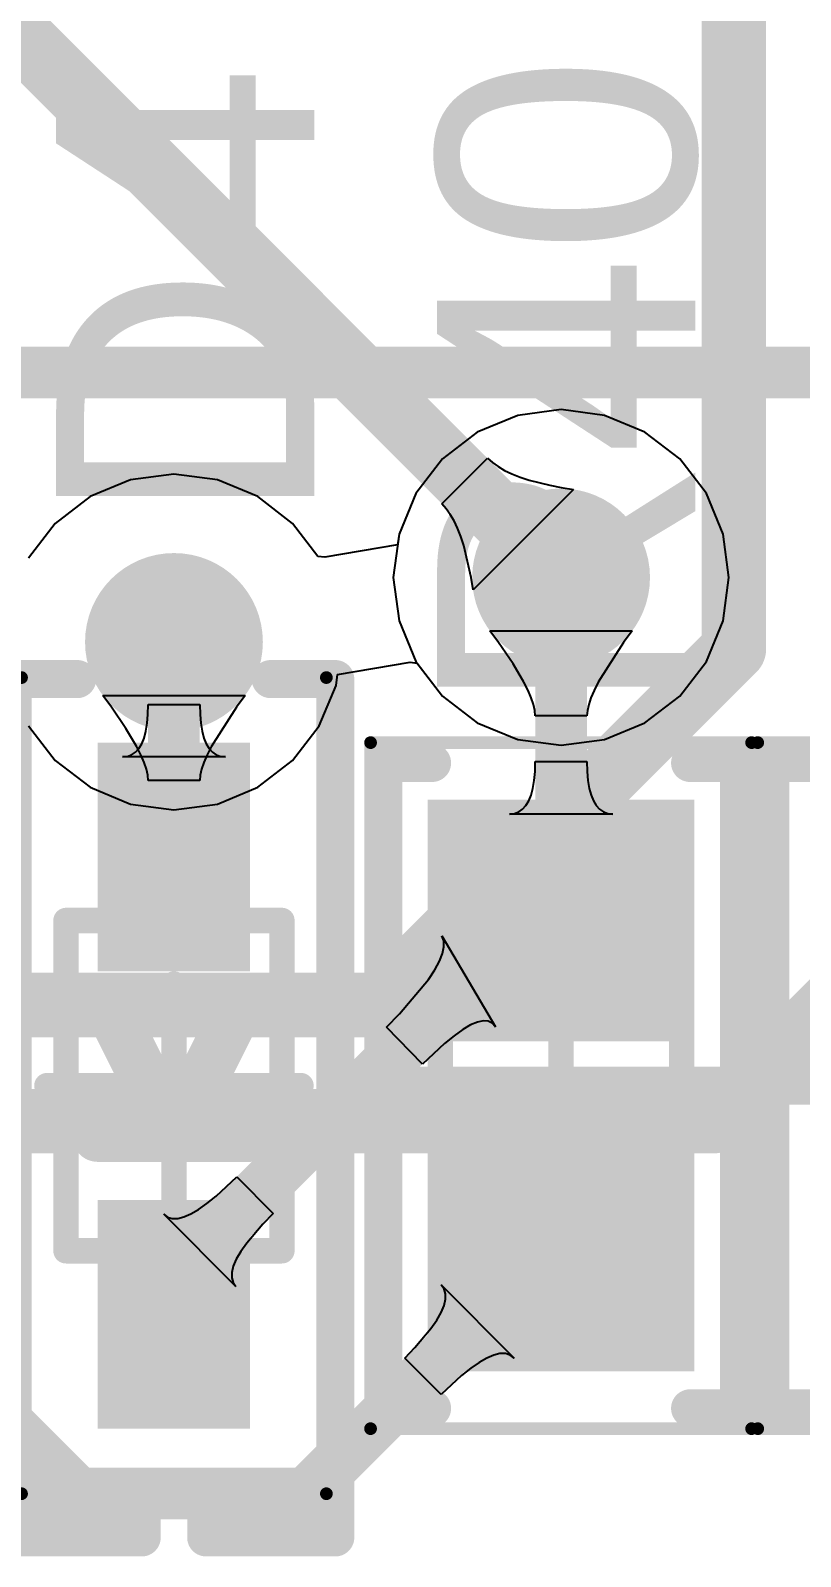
# Model space of a CAD drawing. Header units: inches. Extents: x -0.01 to 3.94, y -0.06 to 4.68.
# Drawn here: x 2.3478 to 2.4671, y 0.5883 to 0.8247 of the extents above; entities that cross this region are included whole.
import ezdxf

# ---------------------------------------------------------------- set-up
doc = ezdxf.new("R2010")
doc.units = ezdxf.units.IN
doc.header["$MEASUREMENT"] = 0
for name, color, linetype in [('Bottom Layer', 5, 'Continuous'), ('Int1 -GND)', 16, 'Continuous'), ('Int2 -PWR)', 76, 'Continuous'), ('Top 3D Body', 56, 'Continuous'), ('Top Courtyard', 56, 'Continuous'), ('Top Layer', 1, 'Continuous'), ('Top Overlay', 2, 'Continuous'), ('Top Paste', 8, 'Continuous'), ('Top Solder', 216, 'Continuous'), ('Via Holes', 16, 'Continuous')]:
    doc.layers.add(name, color=color, linetype=linetype)
doc.styles.add('Arial', font='', dxfattribs={"height": 0.2})
doc.styles.get('Arial').set_extended_font_data('Arial')

# ---------------------------------------------------------------- blocks, each defined once
blk = doc.blocks.new('RES_0603_1608_514')
at = {"layer": 'Top Layer'}
for points in [[(-0.0423224, -0.0187007), (-0.0423224, 0.0187009), (-0.008857800000000002, 0.0187009), (-0.008857799999999997, -0.0187007)], [(0.008857600000000004, -0.0187007), (0.008857599999999997, 0.0187009), (0.0423222, 0.0187009), (0.0423222, -0.0187007)]]:
    blk.add_hatch(color=1, dxfattribs=at).paths.add_polyline_path(points)
at = {"layer": 'Top Paste'}
for points in [[(-0.0423224, -0.0187007), (-0.0423224, 0.0187009), (-0.008857800000000002, 0.0187009), (-0.008857799999999997, -0.0187007)], [(0.008857600000000004, -0.0187007), (0.008857599999999997, 0.0187009), (0.0423222, 0.0187009), (0.0423222, -0.0187007)]]:
    blk.add_hatch(color=8, dxfattribs=at).paths.add_polyline_path(points)
at = {"layer": 'Top Solder'}
for points in [[(-0.0442909, -0.0206692), (-0.0442909, 0.0206694), (-0.006889300000000003, 0.0206694), (-0.006889299999999998, -0.0206692)], [(0.006889100000000003, -0.0206692), (0.006889099999999997, 0.0206694), (0.0442907, 0.0206694), (0.0442907, -0.0206692)]]:
    blk.add_hatch(color=216, dxfattribs=at).paths.add_polyline_path(points)
at = {"layer": 'Top 3D Body'}
for points in [[(0.0344479, 0.0187001, 0.003937, 0.003937, 0), (-0.0344481, 0.0187001, 0.003937, 0.003937, 0)], [(-0.0344481, -0.0186999, 0.003937, 0.003937, 0), (-0.0344481, 0.0187001, 0.003937, 0.003937, 0)], [(0.0344479, -0.0186999, 0.003937, 0.003937, 0), (0.0344479, 0.0187001, 0.003937, 0.003937, 0)], [(0.0344479, -0.0186999, 0.003937, 0.003937, 0), (-0.0344481, -0.0186999, 0.003937, 0.003937, 0)]]:
    blk.add_lwpolyline(points, format="xyseb", dxfattribs=at)
for points in [[(-0.0354323, 0.0187001, 0.0019685, 0.0019685, 1), (-0.0334639, 0.0187001, 0.0019685, 0.0019685, 1)], [(-0.0354323, 0.0187001, 0.0019685, 0.0019685, 1), (-0.0334639, 0.0187001, 0.0019685, 0.0019685, 1)], [(0.0334637, 0.0187001, 0.0019685, 0.0019685, 1), (0.0354321, 0.0187001, 0.0019685, 0.0019685, 1)], [(0.0334637, 0.0187001, 0.0019685, 0.0019685, 1), (0.0354321, 0.0187001, 0.0019685, 0.0019685, 1)], [(-0.0354323, -0.0186999, 0.0019685, 0.0019685, 1), (-0.0334639, -0.0186999, 0.0019685, 0.0019685, 1)], [(-0.0354323, -0.0186999, 0.0019685, 0.0019685, 1), (-0.0334639, -0.0186999, 0.0019685, 0.0019685, 1)], [(0.0334637, -0.0186999, 0.0019685, 0.0019685, 1), (0.0354321, -0.0186999, 0.0019685, 0.0019685, 1)], [(0.0334637, -0.0186999, 0.0019685, 0.0019685, 1), (0.0354321, -0.0186999, 0.0019685, 0.0019685, 1)]]:
    blk.add_lwpolyline(points, format="xyseb", close=True, dxfattribs=at)
at = {"layer": 'Top Courtyard'}
for points in [[(0.0531499, 0.0295281, 0.0019685, 0.0019685, 0), (-0.0531501, 0.0295281, 0.0019685, 0.0019685, 0)], [(-0.0531501, -0.0295279, 0.0019685, 0.0019685, 0), (-0.0531501, 0.0295281, 0.0019685, 0.0019685, 0)], [(0.0531499, -0.0295279, 0.0019685, 0.0019685, 0), (0.0531499, 0.0295281, 0.0019685, 0.0019685, 0)], [(-1e-07, -0.0186999, 0.003937, 0.003937, 0), (-1e-07, 0.0187001, 0.003937, 0.003937, 0)], [(0.0186999, 1e-07, 0.003937, 0.003937, 0), (-0.0187001, 1e-07, 0.003937, 0.003937, 0)], [(0.0531499, -0.0295279, 0.0019685, 0.0019685, 0), (-0.0531501, -0.0295279, 0.0019685, 0.0019685, 0)]]:
    blk.add_lwpolyline(points, format="xyseb", dxfattribs=at)
for points in [[(-0.0536422, 0.0295281, 0.0009842, 0.0009842, 1), (-0.052658, 0.0295281, 0.0009842, 0.0009842, 1)], [(-0.0536422, 0.0295281, 0.0009842, 0.0009842, 1), (-0.052658, 0.0295281, 0.0009842, 0.0009842, 1)], [(0.0526578, 0.0295281, 0.0009842, 0.0009842, 1), (0.053642, 0.0295281, 0.0009842, 0.0009842, 1)], [(0.0526578, 0.0295281, 0.0009842, 0.0009842, 1), (0.053642, 0.0295281, 0.0009842, 0.0009842, 1)], [(-0.0009843, 0.0187001, 0.0019685, 0.0019685, 1), (0.0009841, 0.0187001, 0.0019685, 0.0019685, 1)], [(-0.0196843, 1e-07, 0.0019685, 0.0019685, 1), (-0.0177159, 1e-07, 0.0019685, 0.0019685, 1)], [(0.0177157, 1e-07, 0.0019685, 0.0019685, 1), (0.0196841, 1e-07, 0.0019685, 0.0019685, 1)], [(-0.0009843, -0.0186999, 0.0019685, 0.0019685, 1), (0.0009841, -0.0186999, 0.0019685, 0.0019685, 1)], [(-0.0536422, -0.0295279, 0.0009842, 0.0009842, 1), (-0.052658, -0.0295279, 0.0009842, 0.0009842, 1)], [(-0.0536422, -0.0295279, 0.0009842, 0.0009842, 1), (-0.052658, -0.0295279, 0.0009842, 0.0009842, 1)], [(0.0526578, -0.0295279, 0.0009842, 0.0009842, 1), (0.053642, -0.0295279, 0.0009842, 0.0009842, 1)], [(0.0526578, -0.0295279, 0.0009842, 0.0009842, 1), (0.053642, -0.0295279, 0.0009842, 0.0009842, 1)]]:
    blk.add_lwpolyline(points, format="xyseb", close=True, dxfattribs=at)
at = {"layer": 'Top Overlay'}
for points in [[(0.0499999, 0.0275601, 0.0059055, 0.0059055, 0), (-0.0500001, 0.0275601, 0.0059055, 0.0059055, 0)], [(-0.0500001, 0.0200001, 0.0059055, 0.0059055, 0), (-0.0500001, 0.0275601, 0.0059055, 0.0059055, 0)], [(-1e-07, -0.0275599, 0.0059055, 0.0059055, 0), (-1e-07, 0.0275601, 0.0059055, 0.0059055, 0)], [(0.0499999, 0.0200001, 0.0059055, 0.0059055, 0), (0.0499999, 0.0275601, 0.0059055, 0.0059055, 0)], [(-0.0500001, -0.0275599, 0.0059055, 0.0059055, 0), (-0.0500001, -0.0199999, 0.0059055, 0.0059055, 0)], [(0.0499999, -0.0275599, 0.0059055, 0.0059055, 0), (0.0499999, -0.0199999, 0.0059055, 0.0059055, 0)], [(0.0499999, -0.0275599, 0.0059055, 0.0059055, 0), (-0.0500001, -0.0275599, 0.0059055, 0.0059055, 0)]]:
    blk.add_lwpolyline(points, format="xyseb", dxfattribs=at)
for points in [[(-0.0514765, 0.0275601, 0.0029527, 0.0029527, 1), (-0.0485237, 0.0275601, 0.0029527, 0.0029527, 1)], [(-0.0514765, 0.0275601, 0.0029527, 0.0029527, 1), (-0.0485237, 0.0275601, 0.0029527, 0.0029527, 1)], [(-0.0014765, 0.0275601, 0.0029527, 0.0029527, 1), (0.0014763, 0.0275601, 0.0029527, 0.0029527, 1)], [(0.0485235, 0.0275601, 0.0029527, 0.0029527, 1), (0.0514763, 0.0275601, 0.0029527, 0.0029527, 1)], [(0.0485235, 0.0275601, 0.0029527, 0.0029527, 1), (0.0514763, 0.0275601, 0.0029527, 0.0029527, 1)], [(-0.0514765, 0.0200001, 0.0029527, 0.0029527, 1), (-0.0485237, 0.0200001, 0.0029527, 0.0029527, 1)], [(0.0485235, 0.0200001, 0.0029527, 0.0029527, 1), (0.0514763, 0.0200001, 0.0029527, 0.0029527, 1)], [(-0.0514765, -0.0199999, 0.0029527, 0.0029527, 1), (-0.0485237, -0.0199999, 0.0029527, 0.0029527, 1)], [(0.0485235, -0.0199999, 0.0029527, 0.0029527, 1), (0.0514763, -0.0199999, 0.0029527, 0.0029527, 1)], [(-0.0514765, -0.0275599, 0.0029527, 0.0029527, 1), (-0.0485237, -0.0275599, 0.0029527, 0.0029527, 1)], [(-0.0514765, -0.0275599, 0.0029527, 0.0029527, 1), (-0.0485237, -0.0275599, 0.0029527, 0.0029527, 1)], [(-0.0014765, -0.0275599, 0.0029527, 0.0029527, 1), (0.0014763, -0.0275599, 0.0029527, 0.0029527, 1)], [(0.0485235, -0.0275599, 0.0029527, 0.0029527, 1), (0.0514763, -0.0275599, 0.0029527, 0.0029527, 1)], [(0.0485235, -0.0275599, 0.0029527, 0.0029527, 1), (0.0514763, -0.0275599, 0.0029527, 0.0029527, 1)]]:
    blk.add_lwpolyline(points, format="xyseb", close=True, dxfattribs=at)
blk = doc.blocks.new('RES_0603_1608_539')
at = {"layer": 'Top Layer'}
for points in [[(-0.0423244, -0.0186989), (-0.0423244, 0.0187027), (-0.008859800000000003, 0.0187027), (-0.008859799999999998, -0.0186989)], [(0.008857600000000004, -0.0186989), (0.008857599999999997, 0.0187027), (0.0423222, 0.0187027), (0.0423222, -0.0186989)]]:
    blk.add_hatch(color=1, dxfattribs=at).paths.add_polyline_path(points)
at = {"layer": 'Top Paste'}
for points in [[(-0.0423244, -0.0186989), (-0.0423244, 0.0187027), (-0.008859800000000003, 0.0187027), (-0.008859799999999998, -0.0186989)], [(0.008857600000000004, -0.0186989), (0.008857599999999997, 0.0187027), (0.0423222, 0.0187027), (0.0423222, -0.0186989)]]:
    blk.add_hatch(color=8, dxfattribs=at).paths.add_polyline_path(points)
at = {"layer": 'Top Solder'}
for points in [[(-0.0442929, -0.0206674), (-0.0442929, 0.0206712), (-0.006891300000000003, 0.0206712), (-0.006891299999999997, -0.0206674)], [(0.006889100000000003, -0.0206674), (0.006889099999999997, 0.0206712), (0.0442907, 0.0206712), (0.0442907, -0.0206674)]]:
    blk.add_hatch(color=216, dxfattribs=at).paths.add_polyline_path(points)
at = {"layer": 'Top 3D Body'}
for points in [[(0.0344479, 0.0187019, 0.003937, 0.003937, 0), (-0.0344501, 0.0187019, 0.003937, 0.003937, 0)], [(-0.0344501, -0.0187001, 0.003937, 0.003937, 0), (-0.0344501, 0.0187019, 0.003937, 0.003937, 0)], [(0.0344479, -0.0187001, 0.003937, 0.003937, 0), (0.0344479, 0.0187019, 0.003937, 0.003937, 0)], [(0.0344479, -0.0187001, 0.003937, 0.003937, 0), (-0.0344501, -0.0187001, 0.003937, 0.003937, 0)]]:
    blk.add_lwpolyline(points, format="xyseb", dxfattribs=at)
for points in [[(-0.0354343, 0.0187019, 0.0019685, 0.0019685, 1), (-0.0334659, 0.0187019, 0.0019685, 0.0019685, 1)], [(-0.0354343, 0.0187019, 0.0019685, 0.0019685, 1), (-0.0334659, 0.0187019, 0.0019685, 0.0019685, 1)], [(0.0334637, 0.0187019, 0.0019685, 0.0019685, 1), (0.0354321, 0.0187019, 0.0019685, 0.0019685, 1)], [(0.0334637, 0.0187019, 0.0019685, 0.0019685, 1), (0.0354321, 0.0187019, 0.0019685, 0.0019685, 1)], [(-0.0354343, -0.0187001, 0.0019685, 0.0019685, 1), (-0.0334659, -0.0187001, 0.0019685, 0.0019685, 1)], [(-0.0354343, -0.0187001, 0.0019685, 0.0019685, 1), (-0.0334659, -0.0187001, 0.0019685, 0.0019685, 1)], [(0.0334637, -0.0187001, 0.0019685, 0.0019685, 1), (0.0354321, -0.0187001, 0.0019685, 0.0019685, 1)], [(0.0334637, -0.0187001, 0.0019685, 0.0019685, 1), (0.0354321, -0.0187001, 0.0019685, 0.0019685, 1)]]:
    blk.add_lwpolyline(points, format="xyseb", close=True, dxfattribs=at)
at = {"layer": 'Top Courtyard'}
for points in [[(0.0531499, 0.0295279, 0.0019685, 0.0019685, 0), (-0.0531501, 0.0295279, 0.0019685, 0.0019685, 0)], [(-0.0531501, -0.0295261, 0.0019685, 0.0019685, 0), (-0.0531501, 0.0295279, 0.0019685, 0.0019685, 0)], [(0.0531499, -0.0295261, 0.0019685, 0.0019685, 0), (0.0531499, 0.0295279, 0.0019685, 0.0019685, 0)], [(-1e-07, -0.0187001, 0.003937, 0.003937, 0), (-1e-07, 0.0187019, 0.003937, 0.003937, 0)], [(0.0186999, 1.9e-06, 0.003937, 0.003937, 0), (-0.0187021, 1.9e-06, 0.003937, 0.003937, 0)], [(0.0531499, -0.0295261, 0.0019685, 0.0019685, 0), (-0.0531501, -0.0295261, 0.0019685, 0.0019685, 0)]]:
    blk.add_lwpolyline(points, format="xyseb", dxfattribs=at)
for points in [[(-0.0536422, 0.0295279, 0.0009842, 0.0009842, 1), (-0.052658, 0.0295279, 0.0009842, 0.0009842, 1)], [(-0.0536422, 0.0295279, 0.0009842, 0.0009842, 1), (-0.052658, 0.0295279, 0.0009842, 0.0009842, 1)], [(0.0526578, 0.0295279, 0.0009842, 0.0009842, 1), (0.053642, 0.0295279, 0.0009842, 0.0009842, 1)], [(0.0526578, 0.0295279, 0.0009842, 0.0009842, 1), (0.053642, 0.0295279, 0.0009842, 0.0009842, 1)], [(-0.0009843, 0.0187019, 0.0019685, 0.0019685, 1), (0.0009841, 0.0187019, 0.0019685, 0.0019685, 1)], [(-0.0196863, 1.9e-06, 0.0019685, 0.0019685, 1), (-0.0177179, 1.9e-06, 0.0019685, 0.0019685, 1)], [(0.0177157, 1.9e-06, 0.0019685, 0.0019685, 1), (0.0196841, 1.9e-06, 0.0019685, 0.0019685, 1)], [(-0.0009843, -0.0187001, 0.0019685, 0.0019685, 1), (0.0009841, -0.0187001, 0.0019685, 0.0019685, 1)], [(-0.0536422, -0.0295261, 0.0009842, 0.0009842, 1), (-0.052658, -0.0295261, 0.0009842, 0.0009842, 1)], [(-0.0536422, -0.0295261, 0.0009842, 0.0009842, 1), (-0.052658, -0.0295261, 0.0009842, 0.0009842, 1)], [(0.0526578, -0.0295261, 0.0009842, 0.0009842, 1), (0.053642, -0.0295261, 0.0009842, 0.0009842, 1)], [(0.0526578, -0.0295261, 0.0009842, 0.0009842, 1), (0.053642, -0.0295261, 0.0009842, 0.0009842, 1)]]:
    blk.add_lwpolyline(points, format="xyseb", close=True, dxfattribs=at)
at = {"layer": 'Top Overlay'}
for points in [[(0.0499999, 0.0275599, 0.0059055, 0.0059055, 0), (-0.0500001, 0.0275599, 0.0059055, 0.0059055, 0)], [(-0.0500001, 0.0200019, 0.0059055, 0.0059055, 0), (-0.0500001, 0.0275599, 0.0059055, 0.0059055, 0)], [(-1e-07, -0.0275581, 0.0059055, 0.0059055, 0), (-1e-07, 0.0275599, 0.0059055, 0.0059055, 0)], [(0.0499999, 0.0200019, 0.0059055, 0.0059055, 0), (0.0499999, 0.0275599, 0.0059055, 0.0059055, 0)], [(-0.0500001, -0.0275581, 0.0059055, 0.0059055, 0), (-0.0500001, -0.0199981, 0.0059055, 0.0059055, 0)], [(0.0499999, -0.0275581, 0.0059055, 0.0059055, 0), (0.0499999, -0.0199981, 0.0059055, 0.0059055, 0)], [(0.0499999, -0.0275581, 0.0059055, 0.0059055, 0), (-0.0500001, -0.0275581, 0.0059055, 0.0059055, 0)]]:
    blk.add_lwpolyline(points, format="xyseb", dxfattribs=at)
for points in [[(-0.0514765, 0.0275599, 0.0029527, 0.0029527, 1), (-0.0485237, 0.0275599, 0.0029527, 0.0029527, 1)], [(-0.0514765, 0.0275599, 0.0029527, 0.0029527, 1), (-0.0485237, 0.0275599, 0.0029527, 0.0029527, 1)], [(-0.0014765, 0.0275599, 0.0029527, 0.0029527, 1), (0.0014763, 0.0275599, 0.0029527, 0.0029527, 1)], [(0.0485235, 0.0275599, 0.0029527, 0.0029527, 1), (0.0514763, 0.0275599, 0.0029527, 0.0029527, 1)], [(0.0485235, 0.0275599, 0.0029527, 0.0029527, 1), (0.0514763, 0.0275599, 0.0029527, 0.0029527, 1)], [(-0.0514765, 0.0200019, 0.0029527, 0.0029527, 1), (-0.0485237, 0.0200019, 0.0029527, 0.0029527, 1)], [(0.0485235, 0.0200019, 0.0029527, 0.0029527, 1), (0.0514763, 0.0200019, 0.0029527, 0.0029527, 1)], [(-0.0514765, -0.0199981, 0.0029527, 0.0029527, 1), (-0.0485237, -0.0199981, 0.0029527, 0.0029527, 1)], [(0.0485235, -0.0199981, 0.0029527, 0.0029527, 1), (0.0514763, -0.0199981, 0.0029527, 0.0029527, 1)], [(-0.0514765, -0.0275581, 0.0029527, 0.0029527, 1), (-0.0485237, -0.0275581, 0.0029527, 0.0029527, 1)], [(-0.0514765, -0.0275581, 0.0029527, 0.0029527, 1), (-0.0485237, -0.0275581, 0.0029527, 0.0029527, 1)], [(-0.0014765, -0.0275581, 0.0029527, 0.0029527, 1), (0.0014763, -0.0275581, 0.0029527, 0.0029527, 1)], [(0.0485235, -0.0275581, 0.0029527, 0.0029527, 1), (0.0514763, -0.0275581, 0.0029527, 0.0029527, 1)], [(0.0485235, -0.0275581, 0.0029527, 0.0029527, 1), (0.0514763, -0.0275581, 0.0029527, 0.0029527, 1)]]:
    blk.add_lwpolyline(points, format="xyseb", close=True, dxfattribs=at)
blk = doc.blocks.new('SOD523F_579')
at = {"layer": 'Top Layer'}
for points in [[(-0.05118195, -0.009842400000000003), (-0.05118195, 0.009842599999999996), (-0.01968585, 0.009842600000000003), (-0.01968585, -0.009842399999999998)], [(0.01968605, -0.009842400000000003), (0.01968605, 0.009842599999999996), (0.05118215, 0.009842600000000003), (0.05118215, -0.009842399999999998)]]:
    blk.add_hatch(color=1, dxfattribs=at).paths.add_polyline_path(points)
at = {"layer": 'Top Overlay'}
for points in [[(0.0629921, 0.0050009), (0.0700001, 0.0050009), (0.0700001, 0.0250009), (0.0629921, 0.0250009)], [(0.0629921, -0.0236211), (0.0708661, -0.0236211), (0.0708661, -0.0049991), (0.0629921, -0.0049991)]]:
    blk.add_hatch(color=2, dxfattribs=at).paths.add_polyline_path(points)
at = {"layer": 'Top Paste'}
for points in [[(-0.05118195, -0.009842400000000003), (-0.05118195, 0.009842599999999996), (-0.01968585, 0.009842600000000003), (-0.01968585, -0.009842399999999998)], [(0.01968605, -0.009842400000000003), (0.01968605, 0.009842599999999996), (0.05118215, 0.009842600000000003), (0.05118215, -0.009842399999999998)]]:
    blk.add_hatch(color=8, dxfattribs=at).paths.add_polyline_path(points)
at = {"layer": 'Top Solder'}
for points in [[(-0.05315045, -0.0118109), (-0.05315045, 0.0118111), (-0.01771735, 0.0118111), (-0.01771735, -0.0118109)], [(0.01771755, -0.0118109), (0.01771755, 0.0118111), (0.05315065, 0.0118111), (0.05315065, -0.0118109)]]:
    blk.add_hatch(color=216, dxfattribs=at).paths.add_polyline_path(points)
at = {"layer": 'Top 3D Body'}
for points in [[(-0.0255899, -0.0167319, 0.003937, 0.003937, 0), (-0.0255899, 0.0167321, 0.003937, 0.003937, 0)], [(0.0255901, 0.0167321, 0.003937, 0.003937, 0), (-0.0255899, 0.0167321, 0.003937, 0.003937, 0)], [(0.0255901, -0.0167319, 0.003937, 0.003937, 0), (0.0255901, 0.0167321, 0.003937, 0.003937, 0)], [(0.0255901, -0.0167319, 0.003937, 0.003937, 0), (-0.0255899, -0.0167319, 0.003937, 0.003937, 0)]]:
    blk.add_lwpolyline(points, format="xyseb", dxfattribs=at)
for points in [[(-0.0265741, 0.0167321, 0.0019685, 0.0019685, 1), (-0.0246057, 0.0167321, 0.0019685, 0.0019685, 1)], [(-0.0265741, 0.0167321, 0.0019685, 0.0019685, 1), (-0.0246057, 0.0167321, 0.0019685, 0.0019685, 1)], [(0.0246059, 0.0167321, 0.0019685, 0.0019685, 1), (0.0265743, 0.0167321, 0.0019685, 0.0019685, 1)], [(0.0246059, 0.0167321, 0.0019685, 0.0019685, 1), (0.0265743, 0.0167321, 0.0019685, 0.0019685, 1)], [(-0.0265741, -0.0167319, 0.0019685, 0.0019685, 1), (-0.0246057, -0.0167319, 0.0019685, 0.0019685, 1)], [(-0.0265741, -0.0167319, 0.0019685, 0.0019685, 1), (-0.0246057, -0.0167319, 0.0019685, 0.0019685, 1)], [(0.0246059, -0.0167319, 0.0019685, 0.0019685, 1), (0.0265743, -0.0167319, 0.0019685, 0.0019685, 1)], [(0.0246059, -0.0167319, 0.0019685, 0.0019685, 1), (0.0265743, -0.0167319, 0.0019685, 0.0019685, 1)]]:
    blk.add_lwpolyline(points, format="xyseb", close=True, dxfattribs=at)
at = {"layer": 'Top Courtyard'}
for points in [[(-0.0632279, -0.0236219, 0.0019685, 0.0019685, 0), (-0.0632279, 0.0236221, 0.0019685, 0.0019685, 0)], [(0.0632281, 0.0236221, 0.0019685, 0.0019685, 0), (-0.0632279, 0.0236221, 0.0019685, 0.0019685, 0)], [(0.0632281, -0.0236219, 0.0019685, 0.0019685, 0), (0.0632281, 0.0236221, 0.0019685, 0.0019685, 0)], [(1e-07, -0.0196859, 0.003937, 0.003937, 0), (1e-07, 0.0196841, 0.003937, 0.003937, 0)], [(0.0236221, 1e-07, 0.003937, 0.003937, 0), (-0.0157479, 1e-07, 0.003937, 0.003937, 0)], [(0.0632281, -0.0236219, 0.0019685, 0.0019685, 0), (-0.0632279, -0.0236219, 0.0019685, 0.0019685, 0)]]:
    blk.add_lwpolyline(points, format="xyseb", dxfattribs=at)
for points in [[(-0.06372, 0.0236221, 0.0009842, 0.0009842, 1), (-0.0627358, 0.0236221, 0.0009842, 0.0009842, 1)], [(-0.06372, 0.0236221, 0.0009842, 0.0009842, 1), (-0.0627358, 0.0236221, 0.0009842, 0.0009842, 1)], [(0.062736, 0.0236221, 0.0009842, 0.0009842, 1), (0.0637202, 0.0236221, 0.0009842, 0.0009842, 1)], [(0.062736, 0.0236221, 0.0009842, 0.0009842, 1), (0.0637202, 0.0236221, 0.0009842, 0.0009842, 1)], [(-0.0009841, 0.0196841, 0.0019685, 0.0019685, 1), (0.0009843, 0.0196841, 0.0019685, 0.0019685, 1)], [(-0.0167321, 1e-07, 0.0019685, 0.0019685, 1), (-0.0147637, 1e-07, 0.0019685, 0.0019685, 1)], [(0.0226379, 1e-07, 0.0019685, 0.0019685, 1), (0.0246063, 1e-07, 0.0019685, 0.0019685, 1)], [(-0.0009841, -0.0196859, 0.0019685, 0.0019685, 1), (0.0009843, -0.0196859, 0.0019685, 0.0019685, 1)], [(-0.06372, -0.0236219, 0.0009842, 0.0009842, 1), (-0.0627358, -0.0236219, 0.0009842, 0.0009842, 1)], [(-0.06372, -0.0236219, 0.0009842, 0.0009842, 1), (-0.0627358, -0.0236219, 0.0009842, 0.0009842, 1)], [(0.062736, -0.0236219, 0.0009842, 0.0009842, 1), (0.0637202, -0.0236219, 0.0009842, 0.0009842, 1)], [(0.062736, -0.0236219, 0.0009842, 0.0009842, 1), (0.0637202, -0.0236219, 0.0009842, 0.0009842, 1)]]:
    blk.add_lwpolyline(points, format="xyseb", close=True, dxfattribs=at)
at = {"layer": 'Top Overlay'}
for points in [[(0.0650001, 0.0250001, 0.0059055, 0.0059055, 0), (-0.0629919, 0.0250001, 0.0059055, 0.0059055, 0)], [(-0.0629919, 0.0150001, 0.0059055, 0.0059055, 0), (-0.0629919, 0.0250001, 0.0059055, 0.0059055, 0)], [(0.0700001, 0.0250001, 0.0059055, 0.0059055, 0), (0.0629921, 0.0250001, 0.0059055, 0.0059055, 0)], [(0.0629921, 0.0050001, 0.0059055, 0.0059055, 0), (0.0629921, 0.0250001, 0.0059055, 0.0059055, 0)], [(0.0700001, 0.0050001, 0.0059055, 0.0059055, 0), (0.0700001, 0.0250001, 0.0059055, 0.0059055, 0)], [(0.0078741, -0.0118119, 0.007874, 0.007874, 0), (0.0078741, 0.0118101, 0.007874, 0.007874, 0)], [(-0.0118119, -0.0039379, 0.007874, 0.007874, 0), (-0.0118119, 0.0098421, 0.007874, 0.007874, 0)], [(0.0078741, 1e-07, 0.007874, 0.007874, 0), (-0.0118119, 0.0098421, 0.007874, 0.007874, 0)], [(0.0700001, 0.0050001, 0.0059055, 0.0059055, 0), (0.0629921, 0.0050001, 0.0059055, 0.0059055, 0)], [(-0.0118119, -0.0098419, 0.007874, 0.007874, 0), (0.0078741, 1e-07, 0.007874, 0.007874, 0)], [(-0.0118119, -0.0098419, 0.007874, 0.007874, 0), (-0.0118119, -0.0039379, 0.007874, 0.007874, 0)], [(0.0629921, -0.0249999, 0.0059055, 0.0059055, 0), (0.0629921, -0.0049999, 0.0059055, 0.0059055, 0)], [(0.0700001, -0.0049999, 0.0059055, 0.0059055, 0), (0.0629921, -0.0049999, 0.0059055, 0.0059055, 0)], [(0.0700001, -0.0249999, 0.0059055, 0.0059055, 0), (0.0700001, -0.0049999, 0.0059055, 0.0059055, 0)], [(-0.0629919, -0.0249999, 0.0059055, 0.0059055, 0), (-0.0629919, -0.0149999, 0.0059055, 0.0059055, 0)], [(0.0650001, -0.0249999, 0.0059055, 0.0059055, 0), (-0.0629919, -0.0249999, 0.0059055, 0.0059055, 0)], [(0.0700001, -0.0249999, 0.0059055, 0.0059055, 0), (0.0629921, -0.0249999, 0.0059055, 0.0059055, 0)]]:
    blk.add_lwpolyline(points, format="xyseb", dxfattribs=at)
for points in [[(-0.0644683, 0.0250001, 0.0029527, 0.0029527, 1), (-0.0615155, 0.0250001, 0.0029527, 0.0029527, 1)], [(-0.0644683, 0.0250001, 0.0029527, 0.0029527, 1), (-0.0615155, 0.0250001, 0.0029527, 0.0029527, 1)], [(0.0615157, 0.0250001, 0.0029527, 0.0029527, 1), (0.0644685, 0.0250001, 0.0029527, 0.0029527, 1)], [(0.0615157, 0.0250001, 0.0029527, 0.0029527, 1), (0.0644685, 0.0250001, 0.0029527, 0.0029527, 1)], [(0.0635237, 0.0250001, 0.0029527, 0.0029527, 1), (0.0664765, 0.0250001, 0.0029527, 0.0029527, 1)], [(0.0685237, 0.0250001, 0.0029527, 0.0029527, 1), (0.0714765, 0.0250001, 0.0029527, 0.0029527, 1)], [(0.0685237, 0.0250001, 0.0029527, 0.0029527, 1), (0.0714765, 0.0250001, 0.0029527, 0.0029527, 1)], [(-0.0644683, 0.0150001, 0.0029527, 0.0029527, 1), (-0.0615155, 0.0150001, 0.0029527, 0.0029527, 1)], [(0.0059056, 0.0118101, 0.003937, 0.003937, 1), (0.0098426, 0.0118101, 0.003937, 0.003937, 1)], [(-0.0137804, 0.0098421, 0.003937, 0.003937, 1), (-0.0098434, 0.0098421, 0.003937, 0.003937, 1)], [(-0.0137804, 0.0098421, 0.003937, 0.003937, 1), (-0.0098434, 0.0098421, 0.003937, 0.003937, 1)], [(0.0615157, 0.0050001, 0.0029527, 0.0029527, 1), (0.0644685, 0.0050001, 0.0029527, 0.0029527, 1)], [(0.0615157, 0.0050001, 0.0029527, 0.0029527, 1), (0.0644685, 0.0050001, 0.0029527, 0.0029527, 1)], [(0.0685237, 0.0050001, 0.0029527, 0.0029527, 1), (0.0714765, 0.0050001, 0.0029527, 0.0029527, 1)], [(0.0685237, 0.0050001, 0.0029527, 0.0029527, 1), (0.0714765, 0.0050001, 0.0029527, 0.0029527, 1)], [(0.0059056, 1e-07, 0.003937, 0.003937, 1), (0.0098426, 1e-07, 0.003937, 0.003937, 1)], [(0.0059056, 1e-07, 0.003937, 0.003937, 1), (0.0098426, 1e-07, 0.003937, 0.003937, 1)], [(-0.0137804, -0.0039379, 0.003937, 0.003937, 1), (-0.0098434, -0.0039379, 0.003937, 0.003937, 1)], [(-0.0137804, -0.0039379, 0.003937, 0.003937, 1), (-0.0098434, -0.0039379, 0.003937, 0.003937, 1)], [(0.0615157, -0.0049999, 0.0029527, 0.0029527, 1), (0.0644685, -0.0049999, 0.0029527, 0.0029527, 1)], [(0.0615157, -0.0049999, 0.0029527, 0.0029527, 1), (0.0644685, -0.0049999, 0.0029527, 0.0029527, 1)], [(0.0685237, -0.0049999, 0.0029527, 0.0029527, 1), (0.0714765, -0.0049999, 0.0029527, 0.0029527, 1)], [(0.0685237, -0.0049999, 0.0029527, 0.0029527, 1), (0.0714765, -0.0049999, 0.0029527, 0.0029527, 1)], [(-0.0137804, -0.0098419, 0.003937, 0.003937, 1), (-0.0098434, -0.0098419, 0.003937, 0.003937, 1)], [(-0.0137804, -0.0098419, 0.003937, 0.003937, 1), (-0.0098434, -0.0098419, 0.003937, 0.003937, 1)], [(0.0059056, -0.0118119, 0.003937, 0.003937, 1), (0.0098426, -0.0118119, 0.003937, 0.003937, 1)], [(-0.0644683, -0.0149999, 0.0029527, 0.0029527, 1), (-0.0615155, -0.0149999, 0.0029527, 0.0029527, 1)], [(-0.0644683, -0.0249999, 0.0029527, 0.0029527, 1), (-0.0615155, -0.0249999, 0.0029527, 0.0029527, 1)], [(-0.0644683, -0.0249999, 0.0029527, 0.0029527, 1), (-0.0615155, -0.0249999, 0.0029527, 0.0029527, 1)], [(0.0615157, -0.0249999, 0.0029527, 0.0029527, 1), (0.0644685, -0.0249999, 0.0029527, 0.0029527, 1)], [(0.0615157, -0.0249999, 0.0029527, 0.0029527, 1), (0.0644685, -0.0249999, 0.0029527, 0.0029527, 1)], [(0.0635237, -0.0249999, 0.0029527, 0.0029527, 1), (0.0664765, -0.0249999, 0.0029527, 0.0029527, 1)], [(0.0685237, -0.0249999, 0.0029527, 0.0029527, 1), (0.0714765, -0.0249999, 0.0029527, 0.0029527, 1)], [(0.0685237, -0.0249999, 0.0029527, 0.0029527, 1), (0.0714765, -0.0249999, 0.0029527, 0.0029527, 1)]]:
    blk.add_lwpolyline(points, format="xyseb", close=True, dxfattribs=at)

msp = doc.modelspace()

# ---------------------------------------------------------------- hatches: boundary and pattern name
at = {"layer": 'Bottom Layer'}
h = msp.add_hatch(color=5, dxfattribs=at)
edge = h.paths.add_edge_path()
edge.add_arc((2.4300001, 0.7399999), 0.0137795, 0, 360)
h = msp.add_hatch(color=5, dxfattribs=at)
edge = h.paths.add_edge_path()
edge.add_arc((2.37, 0.73), 0.0137795, 0, 360)
at = {"layer": 'Int1 -GND)'}
h = msp.add_hatch(color=7, dxfattribs=at)
edge = h.paths.add_edge_path()
edge.add_arc((2.4300001, 0.7399999), 0.0137795, 0, 360)
h = msp.add_hatch(color=7, dxfattribs=at)
edge = h.paths.add_edge_path()
edge.add_arc((2.37, 0.73), 0.0137795, 0, 360)
at = {"layer": 'Int2 -PWR)'}
h = msp.add_hatch(color=7, dxfattribs=at)
edge = h.paths.add_edge_path()
edge.add_arc((2.4300001, 0.7399999), 0.0137795, 0, 360)
h = msp.add_hatch(color=7, dxfattribs=at)
edge = h.paths.add_edge_path()
edge.add_arc((2.37, 0.73), 0.0137795, 0, 360)
at = {"layer": 'Top Layer'}
h = msp.add_hatch(color=1, dxfattribs=at)
edge = h.paths.add_edge_path()
edge.add_arc((2.4300001, 0.7399999), 0.0137795, 0, 360)
h = msp.add_hatch(color=1, dxfattribs=at)
edge = h.paths.add_edge_path()
edge.add_arc((2.37, 0.73), 0.0137795, 0, 360)
at = {"layer": 'Via Holes'}
h = msp.add_hatch(color=7, dxfattribs=at)
edge = h.paths.add_edge_path()
edge.add_arc((2.4300001, 0.7399999), 0.0068897, 0, 360)
h = msp.add_hatch(color=7, dxfattribs=at)
edge = h.paths.add_edge_path()
edge.add_arc((2.37, 0.73), 0.0068897, 0, 360)

# ---------------------------------------------------------------- linework, layer by layer
at = {"layer": 'Bottom Layer'}
for p, q in [((2.4115389, 0.7513901), (2.4186099, 0.7584611)), ((2.4186099, 0.7584611), (2.4193566, 0.7577996)), ((2.4193566, 0.7577996), (2.4202336, 0.7571779)), ((2.4202336, 0.7571779), (2.4212409, 0.7565962)), ((2.4212409, 0.7565962), (2.4223785, 0.7560544)), ((2.4223785, 0.7560544), (2.4236464, 0.7555526)), ((2.4236464, 0.7555526), (2.4250446, 0.7550906)), ((2.4250446, 0.7550906), (2.4282319, 0.7542866)), ((2.4282319, 0.7542866), (2.430021, 0.7539444)), ((2.4319404, 0.7536422), (2.4163578, 0.7380596)), ((2.430021, 0.7539444), (2.4319404, 0.7536422)), ((2.4122004, 0.7506434), (2.4115389, 0.7513901)), ((2.4128221, 0.7497664), (2.4122004, 0.7506434)), ((2.4134038, 0.7487591), (2.4128221, 0.7497664)), ((2.4139456, 0.7476215), (2.4134038, 0.7487591)), ((2.4144474, 0.7463536), (2.4139456, 0.7476215)), ((2.4149094, 0.7449554), (2.4144474, 0.7463536)), ((2.4160556, 0.739979), (2.4149094, 0.7449554)), ((2.4163578, 0.7380596), (2.4160556, 0.739979))]:
    msp.add_line(p, q, dxfattribs=at)
for points in [[(2.4567797, 0.7289075, 0.01, 0.01, 0), (2.4567797, 3.1332203, 0.01, 0.01, 0)], [(2.1988663, 0.9711337, 0.01, 0.01, 0), (2.4300001, 0.7399999, 0.01, 0.01, 0)], [(2.4016349, 0.6737627, 0.01, 0.01, 0), (2.4567797, 0.7289075, 0.01, 0.01, 0)], [(2.4536385, 0.6557627, 0.01, 0.01, 0), (2.5000001, 0.7021243, 0.01, 0.01, 0)], [(0.8729095, 0.6737627, 0.01, 0.01, 0), (2.4016349, 0.6737627, 0.01, 0.01, 0)], [(0.8654537, 0.6557627, 0.01, 0.01, 0), (2.4536385, 0.6557627, 0.01, 0.01, 0)]]:
    msp.add_lwpolyline(points, format="xyseb", dxfattribs=at)
for points in [[(2.4275001, 0.7399999, 0.005, 0.005, 1), (2.4325001, 0.7399999, 0.005, 0.005, 1)], [(2.4542797, 0.7289075, 0.005, 0.005, 1), (2.4592797, 0.7289075, 0.005, 0.005, 1)], [(2.4542797, 0.7289075, 0.005, 0.005, 1), (2.4592797, 0.7289075, 0.005, 0.005, 1)], [(2.3991349, 0.6737627, 0.005, 0.005, 1), (2.4041349, 0.6737627, 0.005, 0.005, 1)], [(2.3991349, 0.6737627, 0.005, 0.005, 1), (2.4041349, 0.6737627, 0.005, 0.005, 1)], [(2.4511385, 0.6557627, 0.005, 0.005, 1), (2.4561385, 0.6557627, 0.005, 0.005, 1)], [(2.4511385, 0.6557627, 0.005, 0.005, 1), (2.4561385, 0.6557627, 0.005, 0.005, 1)]]:
    msp.add_lwpolyline(points, format="xyseb", close=True, dxfattribs=at)
at = {"layer": 'Int1 -GND)'}
for p, q in [((2.4232703, 0.7651159), (2.4169991, 0.7625183)), ((2.4300001, 0.7660019), (2.4232703, 0.7651159)), ((2.4367299, 0.7651159), (2.4300001, 0.7660019)), ((2.4430011, 0.7625183), (2.4367299, 0.7651159)), ((2.4169991, 0.7625183), (2.4116139, 0.7583861)), ((2.4483863, 0.7583861), (2.4430011, 0.7625183)), ((2.4116139, 0.7583861), (2.4074817, 0.7530009)), ((2.4525185, 0.7530009), (2.4483863, 0.7583861)), ((2.4074817, 0.7530009), (2.4048841, 0.7467297)), ((2.4551161, 0.7467297), (2.4525185, 0.7530009)), ((2.4048841, 0.7467297), (2.4039981, 0.7399999)), ((2.4560021, 0.7399999), (2.4551161, 0.7467297)), ((2.4039981, 0.7399999), (2.4048841, 0.7332701)), ((2.4551161, 0.7332701), (2.4560021, 0.7399999)), ((2.4048841, 0.7332701), (2.4074817, 0.7269989)), ((2.4525185, 0.7269989), (2.4551161, 0.7332701)), ((2.4074817, 0.7269989), (2.4116139, 0.7216137)), ((2.4483863, 0.7216137), (2.4525185, 0.7269989)), ((2.4116139, 0.7216137), (2.4169991, 0.7174815)), ((2.4430011, 0.7174815), (2.4483863, 0.7216137)), ((2.4169991, 0.7174815), (2.4232703, 0.7148839)), ((2.4367299, 0.7148839), (2.4430011, 0.7174815)), ((2.4232703, 0.7148839), (2.4300001, 0.7139979)), ((2.4300001, 0.7139979), (2.4367299, 0.7148839))]:
    msp.add_line(p, q, dxfattribs=at)
at = {"layer": 'Int2 -PWR)'}
for p, q in [((2.4232703, 0.7651159), (2.4169991, 0.7625183)), ((2.4300001, 0.7660019), (2.4232703, 0.7651159)), ((2.4367299, 0.7651159), (2.4300001, 0.7660019)), ((2.4430011, 0.7625183), (2.4367299, 0.7651159)), ((2.4169991, 0.7625183), (2.4116139, 0.7583861)), ((2.4483863, 0.7583861), (2.4430011, 0.7625183)), ((2.4116139, 0.7583861), (2.4074817, 0.7530009)), ((2.4525185, 0.7530009), (2.4483863, 0.7583861)), ((2.3632702, 0.755116), (2.356999, 0.7525184)), ((2.37, 0.756002), (2.3632702, 0.755116)), ((2.3767298, 0.755116), (2.37, 0.756002)), ((2.383001, 0.7525184), (2.3767298, 0.755116)), ((2.356999, 0.7525184), (2.3516138, 0.7483862)), ((2.3883862, 0.7483862), (2.383001, 0.7525184)), ((2.4074817, 0.7530009), (2.4048841, 0.7467297)), ((2.4551161, 0.7467297), (2.4525185, 0.7530009)), ((2.3516138, 0.7483862), (2.3474816, 0.743001)), ((2.3923231, 0.7432555), (2.3883862, 0.7483862)), ((2.4046619, 0.7450417), (2.3933769, 0.7431453)), ((2.4048841, 0.7467297), (2.4046619, 0.7450417)), ((2.4560021, 0.7399999), (2.4551161, 0.7467297)), ((2.3933769, 0.7431453), (2.3923231, 0.7432555)), ((2.4551161, 0.7332701), (2.4560021, 0.7399999)), ((2.4525185, 0.7269989), (2.4551161, 0.7332701)), ((2.3953382, 0.7249582), (2.4066232, 0.7268546)), ((2.4066232, 0.7268546), (2.407677, 0.7267444)), ((2.407677, 0.7267444), (2.4116139, 0.7216137)), ((2.4483863, 0.7216137), (2.4525185, 0.7269989)), ((2.395116, 0.7232702), (2.3953382, 0.7249582)), ((2.3925184, 0.716999), (2.395116, 0.7232702)), ((2.4116139, 0.7216137), (2.4169991, 0.7174815)), ((2.4430011, 0.7174815), (2.4483863, 0.7216137)), ((2.3474816, 0.716999), (2.3516138, 0.7116138)), ((2.3883862, 0.7116138), (2.3925184, 0.716999)), ((2.4169991, 0.7174815), (2.4232703, 0.7148839)), ((2.4367299, 0.7148839), (2.4430011, 0.7174815)), ((2.4232703, 0.7148839), (2.4300001, 0.7139979)), ((2.4300001, 0.7139979), (2.4367299, 0.7148839)), ((2.3516138, 0.7116138), (2.356999, 0.7074816)), ((2.383001, 0.7074816), (2.3883862, 0.7116138)), ((2.356999, 0.7074816), (2.3632702, 0.704884)), ((2.3767298, 0.704884), (2.383001, 0.7074816)), ((2.3632702, 0.704884), (2.37, 0.703998)), ((2.37, 0.703998), (2.3767298, 0.704884))]:
    msp.add_line(p, q, dxfattribs=at)
at = {"layer": 'Top Layer'}
for p, q in [((2.4203151, 0.7299112), (2.4189816, 0.7317253)), ((2.4189816, 0.7317253), (2.4410186, 0.7317253)), ((2.4410186, 0.7317253), (2.4396851, 0.7299112)), ((2.422561, 0.7266139), (2.4203151, 0.7299112)), ((2.4396851, 0.7299112), (2.4357547, 0.7237575)), ((2.4242455, 0.7237575), (2.422561, 0.7266139)), ((2.4248771, 0.7224947), (2.4242455, 0.7237575)), ((2.4357547, 0.7237575), (2.4351231, 0.7224947)), ((2.360315, 0.7199113), (2.3589815, 0.7217254)), ((2.3589815, 0.7217254), (2.3810185, 0.7217254)), ((2.3810185, 0.7217254), (2.379685, 0.7199113)), ((2.4253684, 0.7213421), (2.4248771, 0.7224947)), ((2.4257194, 0.7202998), (2.4253684, 0.7213421)), ((2.4346318, 0.7213421), (2.4342808, 0.7202998)), ((2.4351231, 0.7224947), (2.4346318, 0.7213421)), ((2.3625609, 0.716614), (2.360315, 0.7199113)), ((2.36584, 0.7173985), (2.36596, 0.7187789)), ((2.36596, 0.7187789), (2.366, 0.7203217)), ((2.366, 0.7203217), (2.374, 0.7203217)), ((2.374, 0.7203217), (2.37404, 0.7187789)), ((2.37404, 0.7187789), (2.37416, 0.7173985)), ((2.379685, 0.7199113), (2.3757546, 0.7137576)), ((2.4259299, 0.7193678), (2.4257194, 0.7202998)), ((2.4260001, 0.718546), (2.4259299, 0.7193678)), ((2.4340703, 0.7193678), (2.4340001, 0.718546)), ((2.4342808, 0.7202998), (2.4340703, 0.7193678)), ((2.3642454, 0.7137576), (2.3625609, 0.716614)), ((2.36564, 0.7161805), (2.36584, 0.7173985)), ((2.37416, 0.7173985), (2.37436, 0.7161805)), ((2.4340001, 0.718546), (2.4260001, 0.718546)), ((2.36456, 0.7135009), (2.365, 0.7142317)), ((2.365, 0.7142317), (2.36536, 0.7151249)), ((2.36536, 0.7151249), (2.36564, 0.7161805)), ((2.37436, 0.7161805), (2.37464, 0.7151249)), ((2.37464, 0.7151249), (2.375, 0.7142317)), ((2.375, 0.7142317), (2.37544, 0.7135009)), ((2.362, 0.7122017), (2.36276, 0.7122829)), ((2.378, 0.7122017), (2.362, 0.7122017)), ((2.36276, 0.7122829), (2.36344, 0.7125265)), ((2.36344, 0.7125265), (2.36404, 0.7129325)), ((2.36404, 0.7129325), (2.36456, 0.7135009)), ((2.364877, 0.7124948), (2.3642454, 0.7137576)), ((2.3653683, 0.7113422), (2.364877, 0.7124948)), ((2.375123, 0.7124948), (2.3746317, 0.7113422)), ((2.3757546, 0.7137576), (2.375123, 0.7124948)), ((2.37544, 0.7135009), (2.37596, 0.7129325)), ((2.37596, 0.7129325), (2.37656, 0.7125265)), ((2.37656, 0.7125265), (2.37724, 0.7122829)), ((2.37724, 0.7122829), (2.378, 0.7122017)), ((2.3657193, 0.7102999), (2.3653683, 0.7113422)), ((2.3659298, 0.7093679), (2.3657193, 0.7102999)), ((2.366, 0.7085461), (2.3659298, 0.7093679)), ((2.3740702, 0.7093679), (2.374, 0.7085461)), ((2.3742807, 0.7102999), (2.3740702, 0.7093679)), ((2.3746317, 0.7113422), (2.3742807, 0.7102999)), ((2.4258401, 0.708539), (2.4259601, 0.7099194)), ((2.4259601, 0.7099194), (2.4260001, 0.7114622)), ((2.4260001, 0.7114622), (2.4340001, 0.7114622)), ((2.4340001, 0.7114622), (2.4340401, 0.7099194)), ((2.4340401, 0.7099194), (2.4341601, 0.708539)), ((2.374, 0.7085461), (2.366, 0.7085461)), ((2.4253601, 0.7062654), (2.4256401, 0.707321)), ((2.4256401, 0.707321), (2.4258401, 0.708539)), ((2.4341601, 0.708539), (2.4343601, 0.707321)), ((2.4343601, 0.707321), (2.4346401, 0.7062654)), ((2.4240401, 0.704073), (2.4245601, 0.7046414)), ((2.4245601, 0.7046414), (2.4250001, 0.7053722)), ((2.4250001, 0.7053722), (2.4253601, 0.7062654)), ((2.4346401, 0.7062654), (2.4350001, 0.7053722)), ((2.4350001, 0.7053722), (2.4354401, 0.7046414)), ((2.4354401, 0.7046414), (2.4359601, 0.704073)), ((2.4220001, 0.7033422), (2.4227601, 0.7034234)), ((2.4380001, 0.7033422), (2.4220001, 0.7033422)), ((2.4227601, 0.7034234), (2.4234401, 0.703667)), ((2.4234401, 0.703667), (2.4240401, 0.704073)), ((2.4359601, 0.704073), (2.4365601, 0.703667)), ((2.4365601, 0.703667), (2.4372401, 0.7034234)), ((2.4372401, 0.7034234), (2.4380001, 0.7033422)), ((2.4118219, 0.6836948), (2.4115393, 0.6844642)), ((2.4115393, 0.6844642), (2.4198201, 0.6703576)), ((2.4118505, 0.6827821), (2.4118219, 0.6836948)), ((2.4111455, 0.6805268), (2.411625, 0.6817261)), ((2.411625, 0.6817261), (2.4118505, 0.6827821)), ((2.4094244, 0.6776984), (2.410412, 0.6791843)), ((2.410412, 0.6791843), (2.4111455, 0.6805268)), ((2.4049377, 0.6723811), (2.4094244, 0.6776984)), ((2.402934, 0.6703221), (2.4049377, 0.6723811)), ((2.4085064, 0.6645807), (2.402934, 0.6703221)), ((2.4147641, 0.6699526), (2.4134162, 0.6689923)), ((2.4159677, 0.6706578), (2.4147641, 0.6699526)), ((2.4170269, 0.6711079), (2.4159677, 0.6706578)), ((2.4179417, 0.671303), (2.4170269, 0.6711079)), ((2.4187122, 0.671243), (2.4179417, 0.671303)), ((2.4193383, 0.6709278), (2.4187122, 0.671243)), ((2.4198201, 0.6703576), (2.4193383, 0.6709278)), ((2.411924, 0.6677768), (2.4085064, 0.6645807)), ((2.4134162, 0.6689923), (2.411924, 0.6677768)), ((2.3765356, 0.644145), (2.3797226, 0.6471106)), ((2.3797226, 0.6471106), (2.3853795, 0.6414537)), ((2.3751153, 0.6430016), (2.3765356, 0.644145)), ((2.3796026, 0.63014), (2.3684089, 0.6413337)), ((2.3684089, 0.6413337), (2.3690203, 0.6408932)), ((2.3690203, 0.6408932), (2.3697473, 0.6406789)), ((2.3705899, 0.6406909), (2.3715479, 0.6409292)), ((2.3715479, 0.6409292), (2.3726215, 0.6413937)), ((2.3726215, 0.6413937), (2.3738107, 0.6420845)), ((2.3738107, 0.6420845), (2.3751153, 0.6430016)), ((2.3853795, 0.6414537), (2.3837835, 0.6398024)), ((2.3697473, 0.6406789), (2.3705899, 0.6406909)), ((2.3837835, 0.6398024), (2.3812705, 0.6368464)), ((2.3812705, 0.6368464), (2.3803534, 0.6355418)), ((2.3796626, 0.6343526), (2.3791981, 0.633279)), ((2.3803534, 0.6355418), (2.3796626, 0.6343526)), ((2.3789598, 0.632321), (2.3789478, 0.6314784)), ((2.3789478, 0.6314784), (2.3791621, 0.6307514)), ((2.3791981, 0.633279), (2.3789598, 0.632321)), ((2.3791621, 0.6307514), (2.3796026, 0.63014)), ((2.4118718, 0.6297491), (2.4114193, 0.6303713)), ((2.4114193, 0.6303713), (2.422733, 0.6190576)), ((2.4120981, 0.6290137), (2.4118718, 0.6297491)), ((2.4120981, 0.6281651), (2.4120981, 0.6290137)), ((2.4114193, 0.6261287), (2.4118718, 0.6272035)), ((2.4118718, 0.6272035), (2.4120981, 0.6281651)), ((2.4098354, 0.6236397), (2.4107405, 0.6249407)), ((2.4107405, 0.6249407), (2.4114193, 0.6261287)), ((2.4073464, 0.6206981), (2.4098354, 0.6236397)), ((2.4057624, 0.6190576), (2.4073464, 0.6206981)), ((2.4195652, 0.6195101), (2.4184904, 0.6190576)), ((2.4205268, 0.6197364), (2.4195652, 0.6195101)), ((2.4213754, 0.6197364), (2.4205268, 0.6197364)), ((2.4221108, 0.6195101), (2.4213754, 0.6197364)), ((2.422733, 0.6190576), (2.4221108, 0.6195101)), ((2.4114193, 0.6134007), (2.4057624, 0.6190576)), ((2.4160014, 0.6174737), (2.4145871, 0.6163423)), ((2.4173024, 0.6183788), (2.4160014, 0.6174737)), ((2.4184904, 0.6190576), (2.4173024, 0.6183788)), ((2.4145871, 0.6163423), (2.4114193, 0.6134007))]:
    msp.add_line(p, q, dxfattribs=at)
for points in [[(2.0387482, 0.7717795, 0.008, 0.008, 0), (2.5225458, 0.7717795, 0.008, 0.008, 0)], [(2.4300001, 0.6868499, 0.008, 0.008, 0), (2.4300001, 0.7399999, 0.008, 0.008, 0)], [(2.37, 0.6966938, 0.008, 0.008, 0), (2.37, 0.73, 0.008, 0.008, 0)], [(2.37, 0.6966938, 0.008, 0.008, 0), (2.3700001, 0.6966937, 0.008, 0.008, 0)], [(2.4172678, 0.6741176, 0.008, 0.008, 0), (2.4300001, 0.6868499, 0.008, 0.008, 0)], [(2.3700001, 0.6317313, 0.008, 0.008, 0), (2.4123864, 0.6741176, 0.008, 0.008, 0)], [(2.4123864, 0.6741176, 0.008, 0.008, 0), (2.4172678, 0.6741176, 0.008, 0.008, 0)], [(2.3904393, 0.5980776, 0.008, 0.008, 0), (2.4280316, 0.6356699, 0.008, 0.008, 0)], [(2.4280316, 0.6356699, 0.008, 0.008, 0), (2.4300001, 0.6356699, 0.008, 0.008, 0)], [(2.3700001, 0.6258257, 0.008, 0.008, 0), (2.3700001, 0.6317313, 0.008, 0.008, 0)], [(2.3416852, 0.6115795, 0.008, 0.008, 0), (2.3551871, 0.5980776, 0.008, 0.008, 0)], [(2.3551871, 0.5980776, 0.008, 0.008, 0), (2.3904393, 0.5980776, 0.008, 0.008, 0)]]:
    msp.add_lwpolyline(points, format="xyseb", dxfattribs=at)
for points in [[(2.4280001, 0.7399999, 0.004, 0.004, 1), (2.4320001, 0.7399999, 0.004, 0.004, 1)], [(2.368, 0.73, 0.004, 0.004, 1), (2.372, 0.73, 0.004, 0.004, 1)], [(2.368, 0.6966938, 0.004, 0.004, 1), (2.372, 0.6966938, 0.004, 0.004, 1)], [(2.368, 0.6966938, 0.004, 0.004, 1), (2.372, 0.6966938, 0.004, 0.004, 1)], [(2.3680001, 0.6966937, 0.004, 0.004, 1), (2.3720001, 0.6966937, 0.004, 0.004, 1)], [(2.4280001, 0.6868499, 0.004, 0.004, 1), (2.4320001, 0.6868499, 0.004, 0.004, 1)], [(2.4280001, 0.6868499, 0.004, 0.004, 1), (2.4320001, 0.6868499, 0.004, 0.004, 1)], [(2.4103864, 0.6741176, 0.004, 0.004, 1), (2.4143864, 0.6741176, 0.004, 0.004, 1)], [(2.4103864, 0.6741176, 0.004, 0.004, 1), (2.4143864, 0.6741176, 0.004, 0.004, 1)], [(2.4152678, 0.6741176, 0.004, 0.004, 1), (2.4192678, 0.6741176, 0.004, 0.004, 1)], [(2.4152678, 0.6741176, 0.004, 0.004, 1), (2.4192678, 0.6741176, 0.004, 0.004, 1)], [(2.4260316, 0.6356699, 0.004, 0.004, 1), (2.4300316, 0.6356699, 0.004, 0.004, 1)], [(2.4260316, 0.6356699, 0.004, 0.004, 1), (2.4300316, 0.6356699, 0.004, 0.004, 1)], [(2.4280001, 0.6356699, 0.004, 0.004, 1), (2.4320001, 0.6356699, 0.004, 0.004, 1)], [(2.3680001, 0.6317313, 0.004, 0.004, 1), (2.3720001, 0.6317313, 0.004, 0.004, 1)], [(2.3680001, 0.6317313, 0.004, 0.004, 1), (2.3720001, 0.6317313, 0.004, 0.004, 1)], [(2.3680001, 0.6258257, 0.004, 0.004, 1), (2.3720001, 0.6258257, 0.004, 0.004, 1)], [(2.3531871, 0.5980776, 0.004, 0.004, 1), (2.3571871, 0.5980776, 0.004, 0.004, 1)], [(2.3531871, 0.5980776, 0.004, 0.004, 1), (2.3571871, 0.5980776, 0.004, 0.004, 1)], [(2.3884393, 0.5980776, 0.004, 0.004, 1), (2.3924393, 0.5980776, 0.004, 0.004, 1)], [(2.3884393, 0.5980776, 0.004, 0.004, 1), (2.3924393, 0.5980776, 0.004, 0.004, 1)]]:
    msp.add_lwpolyline(points, format="xyseb", close=True, dxfattribs=at)

# ---------------------------------------------------------------- block references
at = {"rotation": 270}
for name, p in [('SOD523F_579', (2.37, 0.6612598)), ('RES_0603_1608_514', (2.43, 0.6612598)), ('RES_0603_1608_539', (2.49, 0.6612598))]:
    msp.add_blockref(name, p, dxfattribs=at)

# ---------------------------------------------------------------- texts
at = {"layer": 'Top Overlay', "style": 'Arial'}
for s, p in [('R40', (2.4507874, 0.7185039)), ('D4', (2.3917323, 0.7480315))]:
    msp.add_text(s, height=0.04, rotation=90, dxfattribs=at).set_placement(p)

doc.saveas('drawing.dxf')
